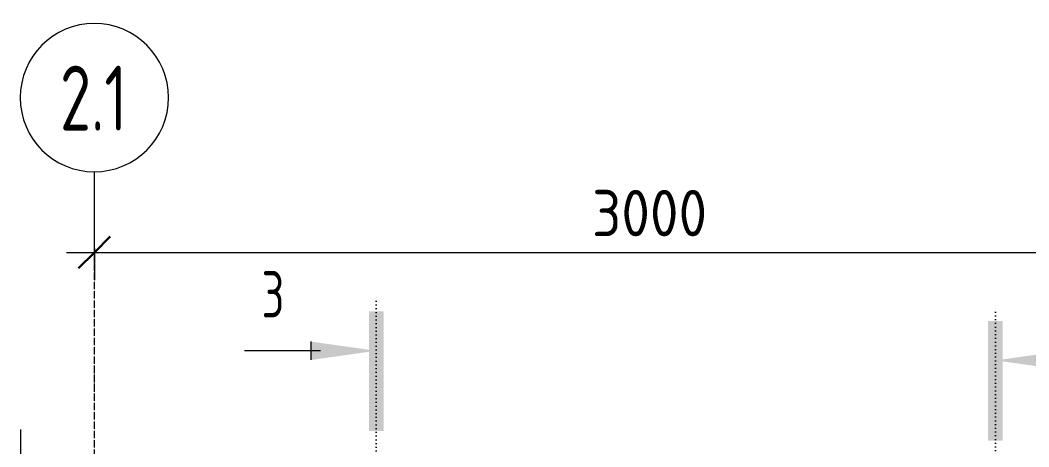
# Model space of a CAD drawing. Header units: millimetres. Extents: x 539 to 32806, y -1166 to 49726.
# Drawn here: x 11855 to 14575, y 48576 to 49726 of the extents above; entities that cross this region are included whole.
import ezdxf

# ---------------------------------------------------------------- set-up
doc = ezdxf.new("R2010")
doc.units = ezdxf.units.MM
doc.linetypes.add('02 Штрихпунктирная _20 мм_', pattern=[25, 20, -2.5, 0, -2.5])
doc.linetypes.add('04 Пунктир 10мм', pattern=[10, 0, -10])
for name, color, linetype, lineweight in [('AA_Dim', 7, 'Continuous', 9), ('AA_Dim-50', 7, 'Continuous', 9), ('AA_Razrez', 7, 'Continuous', 9), ('AA_Vinoska', 7, 'Continuous', 9), ('Оси', 7, 'Continuous', 9)]:
    doc.layers.add(name, color=color, linetype=linetype, lineweight=lineweight)
doc.styles.add('ISOCPEUR', font='isocpeur.ttf', dxfattribs={"width": 0.7, "height": 175})
doc.styles.add('ISOCPEUR_1', font='isocpeur.ttf', dxfattribs={"width": 0.9, "height": 125})
doc.styles.add('ISOCPEUR_4', font='isocpeur.ttf', dxfattribs={"width": 0.7, "height": 125})
doc.dimstyles.new('00_Точн_3_знака__прозр__1', dxfattribs={"dimscale": 304.8, "dimtxt": 124.497647, "dimasz": 0.278871, "dimexe": 0.246063, "dimexo": 0.164042, "dimgap": 0.016404, "dimtad": 1, "dimdec": 3, "dimrnd": 0.001, "dimdsep": 46, "dimtxsty": 'ISOCPEUR_1', "dimblk1": 'OBLIQUE', "dimblk2": 'OBLIQUE', "dimsah": 1, "dimcen": 0.09, "dimdle": 0.246063, "dimazin": 0, "dimtfac": 1, "dimtdec": 4, "dimtix": 1, "dimtmove": 0, "dimatfit": 3, "dimfxl": 1, "dimtvp": 1, "dimtolj": 1, "dimtzin": 0, "dimlwd": 18, "dimlwe": 18, "dimarcsym": 2})

# ---------------------------------------------------------------- blocks, each defined once
blk = doc.blocks.new('Ось сетки - d_4мм-2765513-Схема расположения балок металлического навеса в осях Г_1-Е_1_2_1-3_1')
at = {"layer": 'Оси'}
for start, end in [(360, 180), (360, 180), (180, 360), (180, 360)]:
    blk.add_arc((0, 0), 4, start, end, dxfattribs=at)
blk = doc.blocks.new('DIMBLOCK19-Схема расположения балок металлического навеса в осях Г_1-Е_1_2_1-3_1')
at = {"layer": 'AA_Dim-50', "lineweight": 30}
for p, q in [((12054.7, 49100), (12097.2, 49142.5)), ((15054.7, 49100), (15097.2, 49142.5)), ((12054.7, 49100), (12012.2, 49057.5)), ((15054.7, 49100), (15012.2, 49057.5))]:
    blk.add_line(p, q, dxfattribs=at)
at = {"layer": 'AA_Dim-50', "lineweight": 18}
for p, q in [((11979.7, 49100), (15129.7, 49100)), ((12054.7, 49110.1), (12054.7, 49025)), ((12054.7, 49100), (12054.7, 49110.1)), ((15054.7, 49110.1), (15054.7, 49025)), ((15054.7, 49100), (15054.7, 49110.1))]:
    blk.add_line(p, q, dxfattribs=at)
at = {"layer": 'AA_Dim-50', "color": 0, "lineweight": 18, "insert": (13396.6, 49268.3), "char_height": 125, "width": 379.239, "attachment_point": 1, "line_spacing_factor": 1.149209, "style": 'ISOCPEUR_1'}
blk.add_mtext('3000', dxfattribs=at)
blk = doc.blocks.new('_Oblique')
at = {"color": 0, "linetype": 'ByBlock', "lineweight": -2}
blk.add_line((-0.5, -0.5), (0.5, 0.5), dxfattribs=at)
blk = doc.blocks.new('Разрез - Номер узла_ сзади-394133-Схема расположения балок металлического навеса в осях Г_1-Е_1_2_1-3_1')
at = {"layer": 'AA_Razrez'}
for points in [[(7.329, 0.404), (7.329, -0.394), (0.873, -0.394), (0.873, 0.404)], [(3.497, -3.533), (2.503, -3.533), (3, 0)]]:
    blk.add_hatch(color=256, dxfattribs=at).paths.add_polyline_path(points)
for p, q in [((3, -3), (3, -7.096)), ((2.503, -3.533), (3.497, -3.533))]:
    blk.add_line(p, q, dxfattribs=at)
blk = doc.blocks.new('Разрез - Номер узла_ спереди-394134-Схема расположения балок металлического навеса в осях Г_1-Е_1_2_1-3_1')
at = {"layer": 'AA_Razrez'}
for points in [[(7.329, 0.404), (7.329, -0.394), (0.873, -0.394), (0.873, 0.404)], [(3.497, -3.533), (2.503, -3.533), (3, 0)]]:
    blk.add_hatch(color=256, dxfattribs=at).paths.add_polyline_path(points)
for p, q in [((3, -3), (3, -7.096)), ((2.503, -3.533), (3.497, -3.533))]:
    blk.add_line(p, q, dxfattribs=at)

msp = doc.modelspace()

# ---------------------------------------------------------------- linework, layer by layer
at = {"layer": 'AA_Razrez', "linetype": '04 Пунктир 10мм'}
for p, q in [((12814.6534, 42464.0599), (12814.6534, 48984.5628)), ((14484.6121, 40323.707), (14484.6121, 48958.658))]:
    msp.add_line(p, q, dxfattribs=at)
at = {"layer": 'AA_Vinoska'}
msp.add_line((11856.733, 48472.299), (11856.733, 48622.299), dxfattribs=at)
at = {"layer": 'Оси'}
msp.add_line((12054.6531, 49067.1614), (12054.6531, 49317.1614), dxfattribs=at)
at = {"layer": 'Оси', "linetype": '02 Штрихпунктирная _20 мм_'}
msp.add_line((12054.6531, 41144.0677), (12054.6531, 49067.1614), dxfattribs=at)

# ---------------------------------------------------------------- block references
at = {"layer": 'AA_Razrez', "xscale": 49.99999999999998, "yscale": 49.99999999999998, "zscale": 49.99999999999998, "rotation": 269.9999999999998}
msp.add_blockref('Разрез - Номер узла_ спереди-394134-Схема расположения балок металлического навеса в осях Г_1-Е_1_2_1-3_1', (12814.6534, 48984.5628), dxfattribs=at)
at = {"layer": 'AA_Razrez', "extrusion": (0, 0, -1), "xscale": 49.99999999999998, "yscale": 49.99999999999998, "zscale": 49.99999999999998, "rotation": 270.0000000000002}
msp.add_blockref('Разрез - Номер узла_ сзади-394133-Схема расположения балок металлического навеса в осях Г_1-Е_1_2_1-3_1', (-14484.6121, 48958.658), dxfattribs=at)
at = {"layer": 'Оси', "xscale": 49.99999999999998, "yscale": 49.99999999999998, "zscale": 49.99999999999998}
msp.add_blockref('Ось сетки - d_4мм-2765513-Схема расположения балок металлического навеса в осях Г_1-Е_1_2_1-3_1', (12054.6531, 49517.1614), dxfattribs=at)

# ---------------------------------------------------------------- texts
at = {"layer": 'AA_Razrez', "insert": (12505.6098, 49049.4861), "char_height": 125, "width": 75.759469, "attachment_point": 1, "style": 'ISOCPEUR_4'}
msp.add_mtext('\\fISOCPEUR|b0|i0|c204|p34|;\\W.7;3', dxfattribs=at)
at = {"layer": 'Оси', "insert": (11962.0128, 49603.3343), "char_height": 175, "width": 224.4725, "attachment_point": 1, "style": 'ISOCPEUR'}
msp.add_mtext('2.1', dxfattribs=at)

# ---------------------------------------------------------------- dimensions: what is measured, and where the dimension line sits
at = {"layer": 'AA_Dim', "lineweight": 18}
dim = msp.add_linear_dim(base=(15054.6531, 49099.9938), p1=(12054.6531, 49160.0979), p2=(15054.6531, 49160.0979), dimstyle='00_Точн_3_знака__прозр__1', override={"dimpost": '<>', "dimfxl": 3000}, dxfattribs=at)
dim.commit()
dim.dimension.update_dxf_attribs({"geometry": 'DIMBLOCK19-Схема расположения балок металлического навеса в осях Г_1-Е_1_2_1-3_1', "text_midpoint": (13554.6531, 49167.4938)})

doc.saveas('drawing.dxf')
